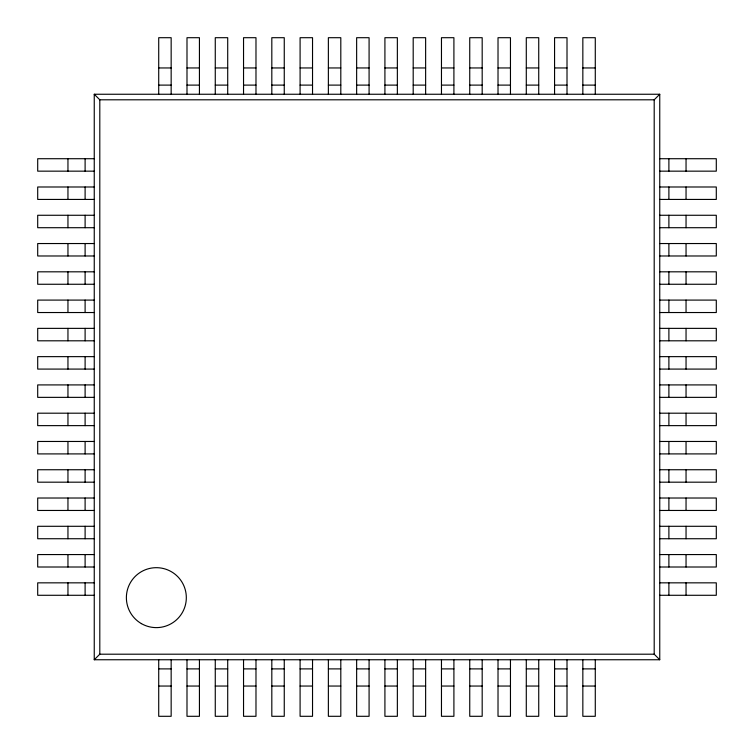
<?xml version="1.0" encoding="UTF-8"?>
<svg xmlns="http://www.w3.org/2000/svg" width="754" height="754" viewBox="0 0 754 754"><rect width="100%" height="100%" fill="white"/><g stroke="black" fill="none" stroke-linecap="round" stroke-linejoin="round"><path stroke-width="1.13" d="M94.25 659.75L99.801 654.199L654.199 654.199L659.75 659.75L659.75 94.25L94.25 94.25L94.25 659.75L659.75 659.75M94.25 94.25L99.801 99.801L654.199 99.801L659.75 94.25M158.717 67.954L171.158 67.954M186.992 67.954L199.433 67.954M215.267 67.954L227.708 67.954M243.542 67.954L255.983 67.954M271.817 67.954L284.258 67.954M300.092 67.954L312.533 67.954M328.367 67.954L340.808 67.954M356.642 67.954L369.083 67.954M384.917 67.954L397.358 67.954M413.192 67.954L425.633 67.954M441.467 67.954L453.908 67.954M469.742 67.954L482.183 67.954M498.017 67.954L510.458 67.954M526.292 67.954L538.733 67.954M554.567 67.954L567.008 67.954M582.842 67.954L595.283 67.954M158.717 85.108L171.158 85.108M186.992 85.108L199.433 85.108M215.267 85.108L227.708 85.108M243.542 85.108L255.983 85.108M271.817 85.108L284.258 85.108M300.092 85.108L312.533 85.108M328.367 85.108L340.808 85.108M356.642 85.108L369.083 85.108M384.917 85.108L397.358 85.108M413.192 85.108L425.633 85.108M441.467 85.108L453.908 85.108M469.742 85.108L482.183 85.108M498.017 85.108L510.458 85.108M526.292 85.108L538.733 85.108M554.567 85.108L567.008 85.108M582.842 85.108L595.283 85.108M94.25 158.717L37.7 158.717L37.7 171.158L94.25 171.158M659.75 158.717L716.3 158.717L716.3 171.158L659.75 171.158M94.25 186.992L37.7 186.992L37.7 199.433L94.25 199.433M659.75 186.992L716.3 186.992L716.3 199.433L659.75 199.433M94.25 215.267L37.7 215.267L37.7 227.708L94.25 227.708M659.75 215.267L716.3 215.267L716.3 227.708L659.75 227.708M94.25 243.542L37.7 243.542L37.7 255.983L94.25 255.983M659.75 243.542L716.3 243.542L716.3 255.983L659.75 255.983M94.25 271.817L37.7 271.817L37.7 284.258L94.25 284.258M659.75 271.817L716.3 271.817L716.3 284.258L659.75 284.258M94.25 300.092L37.7 300.092L37.7 312.533L94.25 312.533M659.75 300.092L716.3 300.092L716.3 312.533L659.75 312.533M94.25 328.367L37.7 328.367L37.7 340.808L94.25 340.808M659.75 328.367L716.3 328.367L716.3 340.808L659.75 340.808M94.25 356.642L37.7 356.642L37.7 369.083L94.25 369.083M659.75 356.642L716.3 356.642L716.3 369.083L659.75 369.083M94.25 384.917L37.7 384.917L37.7 397.358L94.25 397.358M659.75 384.917L716.3 384.917L716.3 397.358L659.75 397.358M94.25 413.192L37.7 413.192L37.7 425.633L94.25 425.633M659.75 413.192L716.3 413.192L716.3 425.633L659.75 425.633M94.25 441.467L37.7 441.467L37.7 453.908L94.25 453.908M659.75 441.467L716.3 441.467L716.3 453.908L659.75 453.908M94.25 469.742L37.7 469.742L37.7 482.183L94.25 482.183M659.75 469.742L716.3 469.742L716.3 482.183L659.75 482.183M94.25 498.017L37.7 498.017L37.7 510.458L94.25 510.458M659.75 498.017L716.3 498.017L716.3 510.458L659.75 510.458M94.25 526.292L37.7 526.292L37.7 538.733L94.25 538.733M659.75 526.292L716.3 526.292L716.3 538.733L659.75 538.733M94.25 554.567L37.7 554.567L37.7 567.008L94.25 567.008M659.75 554.567L716.3 554.567L716.3 567.008L659.75 567.008M94.25 582.842L37.7 582.842L37.7 595.283L94.25 595.283M659.75 582.842L716.3 582.842L716.3 595.283L659.75 595.283M158.717 668.892L171.158 668.892M186.992 668.892L199.433 668.892M215.267 668.892L227.708 668.892M243.542 668.892L255.983 668.892M271.817 668.892L284.258 668.892M300.092 668.892L312.533 668.892M328.367 668.892L340.808 668.892M356.642 668.892L369.083 668.892M384.917 668.892L397.358 668.892M413.192 668.892L425.633 668.892M441.467 668.892L453.908 668.892M469.742 668.892L482.183 668.892M498.017 668.892L510.458 668.892M526.292 668.892L538.733 668.892M554.567 668.892L567.008 668.892M582.842 668.892L595.283 668.892M158.717 686.046L171.158 686.046M186.992 686.046L199.433 686.046M215.267 686.046L227.708 686.046M243.542 686.046L255.983 686.046M271.817 686.046L284.258 686.046M300.092 686.046L312.533 686.046M328.367 686.046L340.808 686.046M356.642 686.046L369.083 686.046M384.917 686.046L397.358 686.046M413.192 686.046L425.633 686.046M441.467 686.046L453.908 686.046M469.742 686.046L482.183 686.046M498.017 686.046L510.458 686.046M526.292 686.046L538.733 686.046M554.567 686.046L567.008 686.046M582.842 686.046L595.283 686.046M686.046 158.717L686.046 171.158M686.046 186.992L686.046 199.433M686.046 215.267L686.046 227.708M686.046 243.542L686.046 255.983M686.046 271.817L686.046 284.258M686.046 300.092L686.046 312.533M686.046 328.367L686.046 340.808M686.046 356.642L686.046 369.083M686.046 384.917L686.046 397.358M686.046 413.192L686.046 425.633M686.046 441.467L686.046 453.908M686.046 469.742L686.046 482.183M686.046 498.017L686.046 510.458M686.046 526.292L686.046 538.733M686.046 554.567L686.046 567.008M686.046 582.842L686.046 595.283M668.892 158.717L668.892 171.158M668.892 186.992L668.892 199.433M668.892 215.267L668.892 227.708M668.892 243.542L668.892 255.983M668.892 271.817L668.892 284.258M668.892 300.092L668.892 312.533M668.892 328.367L668.892 340.808M668.892 356.642L668.892 369.083M668.892 384.917L668.892 397.358M668.892 413.192L668.892 425.633M668.892 441.467L668.892 453.908M668.892 469.742L668.892 482.183M668.892 498.017L668.892 510.458M668.892 526.292L668.892 538.733M668.892 554.567L668.892 567.008M668.892 582.842L668.892 595.283M654.199 99.801L654.199 654.199M595.283 94.25L595.283 37.7L582.842 37.7L582.842 94.25M595.283 659.75L595.283 716.3L582.842 716.3L582.842 659.75M567.008 94.25L567.008 37.7L554.567 37.7L554.567 94.25M567.008 659.75L567.008 716.3L554.567 716.3L554.567 659.75M538.733 94.25L538.733 37.7L526.292 37.7L526.292 94.25M538.733 659.75L538.733 716.3L526.292 716.3L526.292 659.75M510.458 94.25L510.458 37.7L498.017 37.7L498.017 94.25M510.458 659.75L510.458 716.3L498.017 716.3L498.017 659.75M482.183 94.25L482.183 37.7L469.742 37.7L469.742 94.25M482.183 659.75L482.183 716.3L469.742 716.3L469.742 659.75M453.908 94.25L453.908 37.7L441.467 37.7L441.467 94.25M453.908 659.75L453.908 716.3L441.467 716.3L441.467 659.75M425.633 94.25L425.633 37.7L413.192 37.7L413.192 94.25M425.633 659.75L425.633 716.3L413.192 716.3L413.192 659.75M397.358 94.25L397.358 37.7L384.917 37.7L384.917 94.25M397.358 659.75L397.358 716.3L384.917 716.3L384.917 659.75M369.083 94.25L369.083 37.7L356.642 37.7L356.642 94.25M369.083 659.75L369.083 716.3L356.642 716.3L356.642 659.75M340.808 94.25L340.808 37.7L328.367 37.7L328.367 94.25M340.808 659.75L340.808 716.3L328.367 716.3L328.367 659.75M312.533 94.25L312.533 37.7L300.092 37.7L300.092 94.25M312.533 659.75L312.533 716.3L300.092 716.3L300.092 659.75M284.258 94.25L284.258 37.7L271.817 37.7L271.817 94.25M284.258 659.75L284.258 716.3L271.817 716.3L271.817 659.75M255.983 94.25L255.983 37.7L243.542 37.7L243.542 94.25M255.983 659.75L255.983 716.3L243.542 716.3L243.542 659.75M227.708 94.25L227.708 37.7L215.267 37.7L215.267 94.25M227.708 659.75L227.708 716.3L215.267 716.3L215.267 659.75M199.433 94.25L199.433 37.7L186.992 37.7L186.992 94.25M199.433 659.75L199.433 716.3L186.992 716.3L186.992 659.75M171.158 94.25L171.158 37.7L158.717 37.7L158.717 94.25M171.158 659.75L171.158 716.3L158.717 716.3L158.717 659.75M99.801 99.801L99.801 654.199M85.108 158.717L85.108 171.158M85.108 186.992L85.108 199.433M85.108 215.267L85.108 227.708M85.108 243.542L85.108 255.983M85.108 271.817L85.108 284.258M85.108 300.092L85.108 312.533M85.108 328.367L85.108 340.808M85.108 356.642L85.108 369.083M85.108 384.917L85.108 397.358M85.108 413.192L85.108 425.633M85.108 441.467L85.108 453.908M85.108 469.742L85.108 482.183M85.108 498.017L85.108 510.458M85.108 526.292L85.108 538.733M85.108 554.567L85.108 567.008M85.108 582.842L85.108 595.283M67.954 158.717L67.954 171.158M67.954 186.992L67.954 199.433M67.954 215.267L67.954 227.708M67.954 243.542L67.954 255.983M67.954 271.817L67.954 284.258M67.954 300.092L67.954 312.533M67.954 328.367L67.954 340.808M67.954 356.642L67.954 369.083M67.954 384.917L67.954 397.358M67.954 413.192L67.954 425.633M67.954 441.467L67.954 453.908M67.954 469.742L67.954 482.183M67.954 498.017L67.954 510.458M67.954 526.292L67.954 538.733M67.954 554.567L67.954 567.008M67.954 582.842L67.954 595.283M141.366 623.605A29.972 29.972 0 0 0 186.323 597.649A29.972 29.972 0 0 0 141.366 571.692A29.972 29.972 0 0 0 141.366 623.605"/></g></svg>
